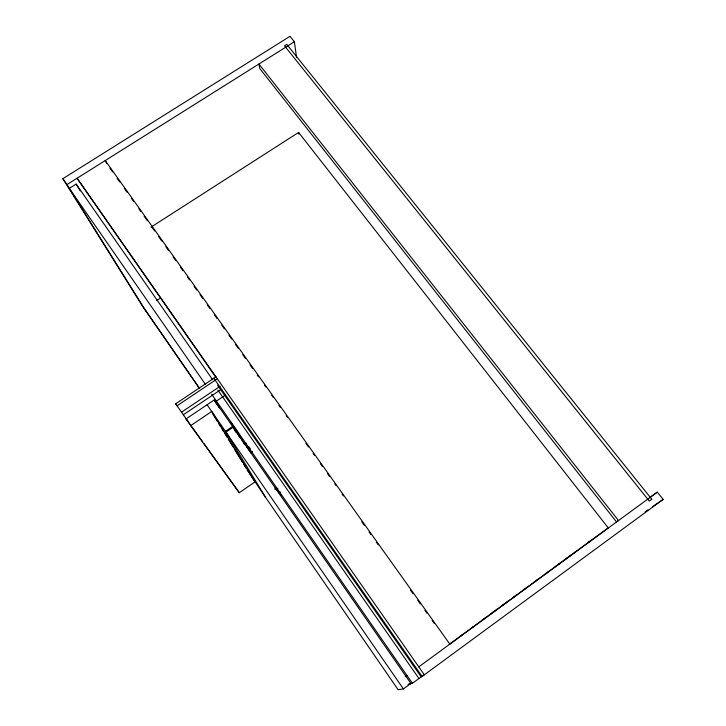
<?xml version="1.0" encoding="UTF-8"?>
<svg xmlns="http://www.w3.org/2000/svg" width="726" height="726" viewBox="0 0 726 726"><rect width="100%" height="100%" fill="white"/><g stroke="black" fill="none" stroke-linecap="round" stroke-linejoin="round"><path stroke-width="1.09" d="M589.085 541.95L588.477 542.404M403.384 688.938L410.88 683.429L233.119 427.242L225.968 432.088L403.384 688.938L398.102 689.7L265.625 497.455L225.441 431.308L207.101 404.754M408.085 684.518L412.368 683.248L424.329 674.808L77.065 178.242L215.776 377.193M649.679 497.682L657.284 492.128L663.147 499.406L422.096 676.45L213.843 378.255M588.441 541.705L589.085 541.233M460.211 636.266L462.063 634.914M471.183 628.226L473.016 626.892M482 620.313L486.729 616.837M490.186 614.314L497.709 608.796M501.103 606.31L508.681 600.756M512.03 598.315L516.912 594.73M522.947 590.311L527.893 586.69M533.873 582.306L538.701 578.767M544.79 574.311L549.655 570.745M555.326 566.589L560.263 562.977M563.34 560.717L571.18 554.973M574.284 552.695L576.362 551.17M449.267 644.398L608.252 527.92L298.595 132.441L151.099 227.084M418.775 666.876L657.284 492.128M588.468 542.404L588.949 542.059M405.217 676.723L406.923 675.534M274.61 489.061L276.434 487.799M276.043 489.533L277.904 488.244M280.735 492.047L279.229 493.09L275.354 487.527M190.693 425.627L239.29 492.709L254.926 481.946L211.729 411.451L190.693 425.627L186.092 418.884L214.215 399.972L232.592 426.461L235.959 432.369M645.151 511.794L647.937 509.879M652.574 506.684L663.147 499.406M251.132 452.824L250.724 452.162L251.913 451.354L252.321 452.017L251.187 452.997L252.376 452.189M246.776 446.871L244.934 443.577L245.216 443.976L246.404 443.159M249.027 449.566L247.838 447.806L249.036 446.989L250.216 448.75L249.027 449.566L250.724 452.162M225.441 431.308L232.592 426.461M183.388 414.737L220.831 389.59M215.504 401.687L224.879 395.38M217.328 378.809L177.017 405.798L175.656 403.81L215.949 376.839M181.6 412.141L220.051 386.332M156.653 300.573L160.437 298.105M212.636 379.725L76.139 184.077L69.306 188.379L205.512 384.49M199.196 388.092L142.505 306.145L62.853 178.696L290.001 36.3L294.393 41.754L296.544 57.418M62.853 178.696L66.955 184.595L294.393 41.754M408.802 684.064L410.88 683.429M251.187 452.997L247.058 447.289M186.092 418.884L202.654 441.771M203.979 443.604L239.29 492.709M175.656 403.81L187.843 421.234M449.821 644.134L105.234 160.555L106.776 163.504M109.925 168.178L112.557 171.871M117.158 178.333L119.79 182.026M124.391 188.488L127.023 192.181M131.624 198.643L133.602 201.42M138.866 208.798L140.835 211.575M144.12 216.185L147.414 220.804M151.353 226.34L154.647 230.959M158.586 236.495L161.88 241.114M165.827 246.649L168.45 250.343M173.06 256.804L175.692 260.498M180.293 266.959L182.925 270.653M187.526 277.114L189.495 279.882M194.105 286.343L196.728 290.037M200.022 294.656L202.654 298.35M207.255 304.811L209.887 308.505M214.488 314.966L217.119 318.66M221.72 325.121L224.352 328.814M228.953 335.276L231.585 338.969M235.533 344.505L238.164 348.199M242.765 354.66L245.397 358.354M249.998 364.815L252.63 368.509M257.231 374.97L258.547 376.821M264.464 385.125L265.78 386.976M271.696 395.28L273.012 397.131M278.929 405.435L280.245 407.286M286.171 415.59L287.487 417.441M305.9 443.287L308.523 446.98M313.133 453.441L314.449 455.293M320.366 463.596L322.335 466.364M327.598 473.751L329.568 476.519M334.831 483.906L336.147 485.758M342.064 494.061L343.38 495.912M361.793 521.758L364.425 525.452M369.026 531.913L370.995 534.681M376.259 542.068L378.237 544.836M410.453 590.075L413.085 593.768M417.686 600.23L420.318 603.923M424.928 610.385L426.897 613.152M432.161 620.539L434.13 623.307M217.582 385.161L421.171 676.813M217.845 390.034L418.902 678.456M211.656 394.182L412.368 683.248M144.347 308.604L199.623 388.492M245.216 443.976L247.838 447.806M265.371 497.101L247.257 470.094M66.955 184.595L145.699 310.764M212.419 413.403L217.138 421.089M218.317 423.013L220.686 426.852M221.866 428.776L223.635 431.661M224.815 433.585L227.184 437.424M228.363 439.348L233.082 447.034M234.271 448.958L242.538 462.408M243.718 464.331L246.078 468.179M76.139 184.077L80.241 190.865M214.215 399.972L217.047 404.854M215.885 402.05L219.288 407.93M231.158 422.378L239.516 437.152M235.796 429.057L244.58 444.684M233.881 426.298L239.997 437.152M280.517 494.569L281.035 495.549M298.595 132.441L298.858 134.192M651.776 499.225L649.289 501.058L284.492 45.792L286.779 44.359L651.776 499.225M618.507 520.542L616.546 521.976L259.817 68.58L258.919 64.033L618.507 520.542"/></g></svg>
